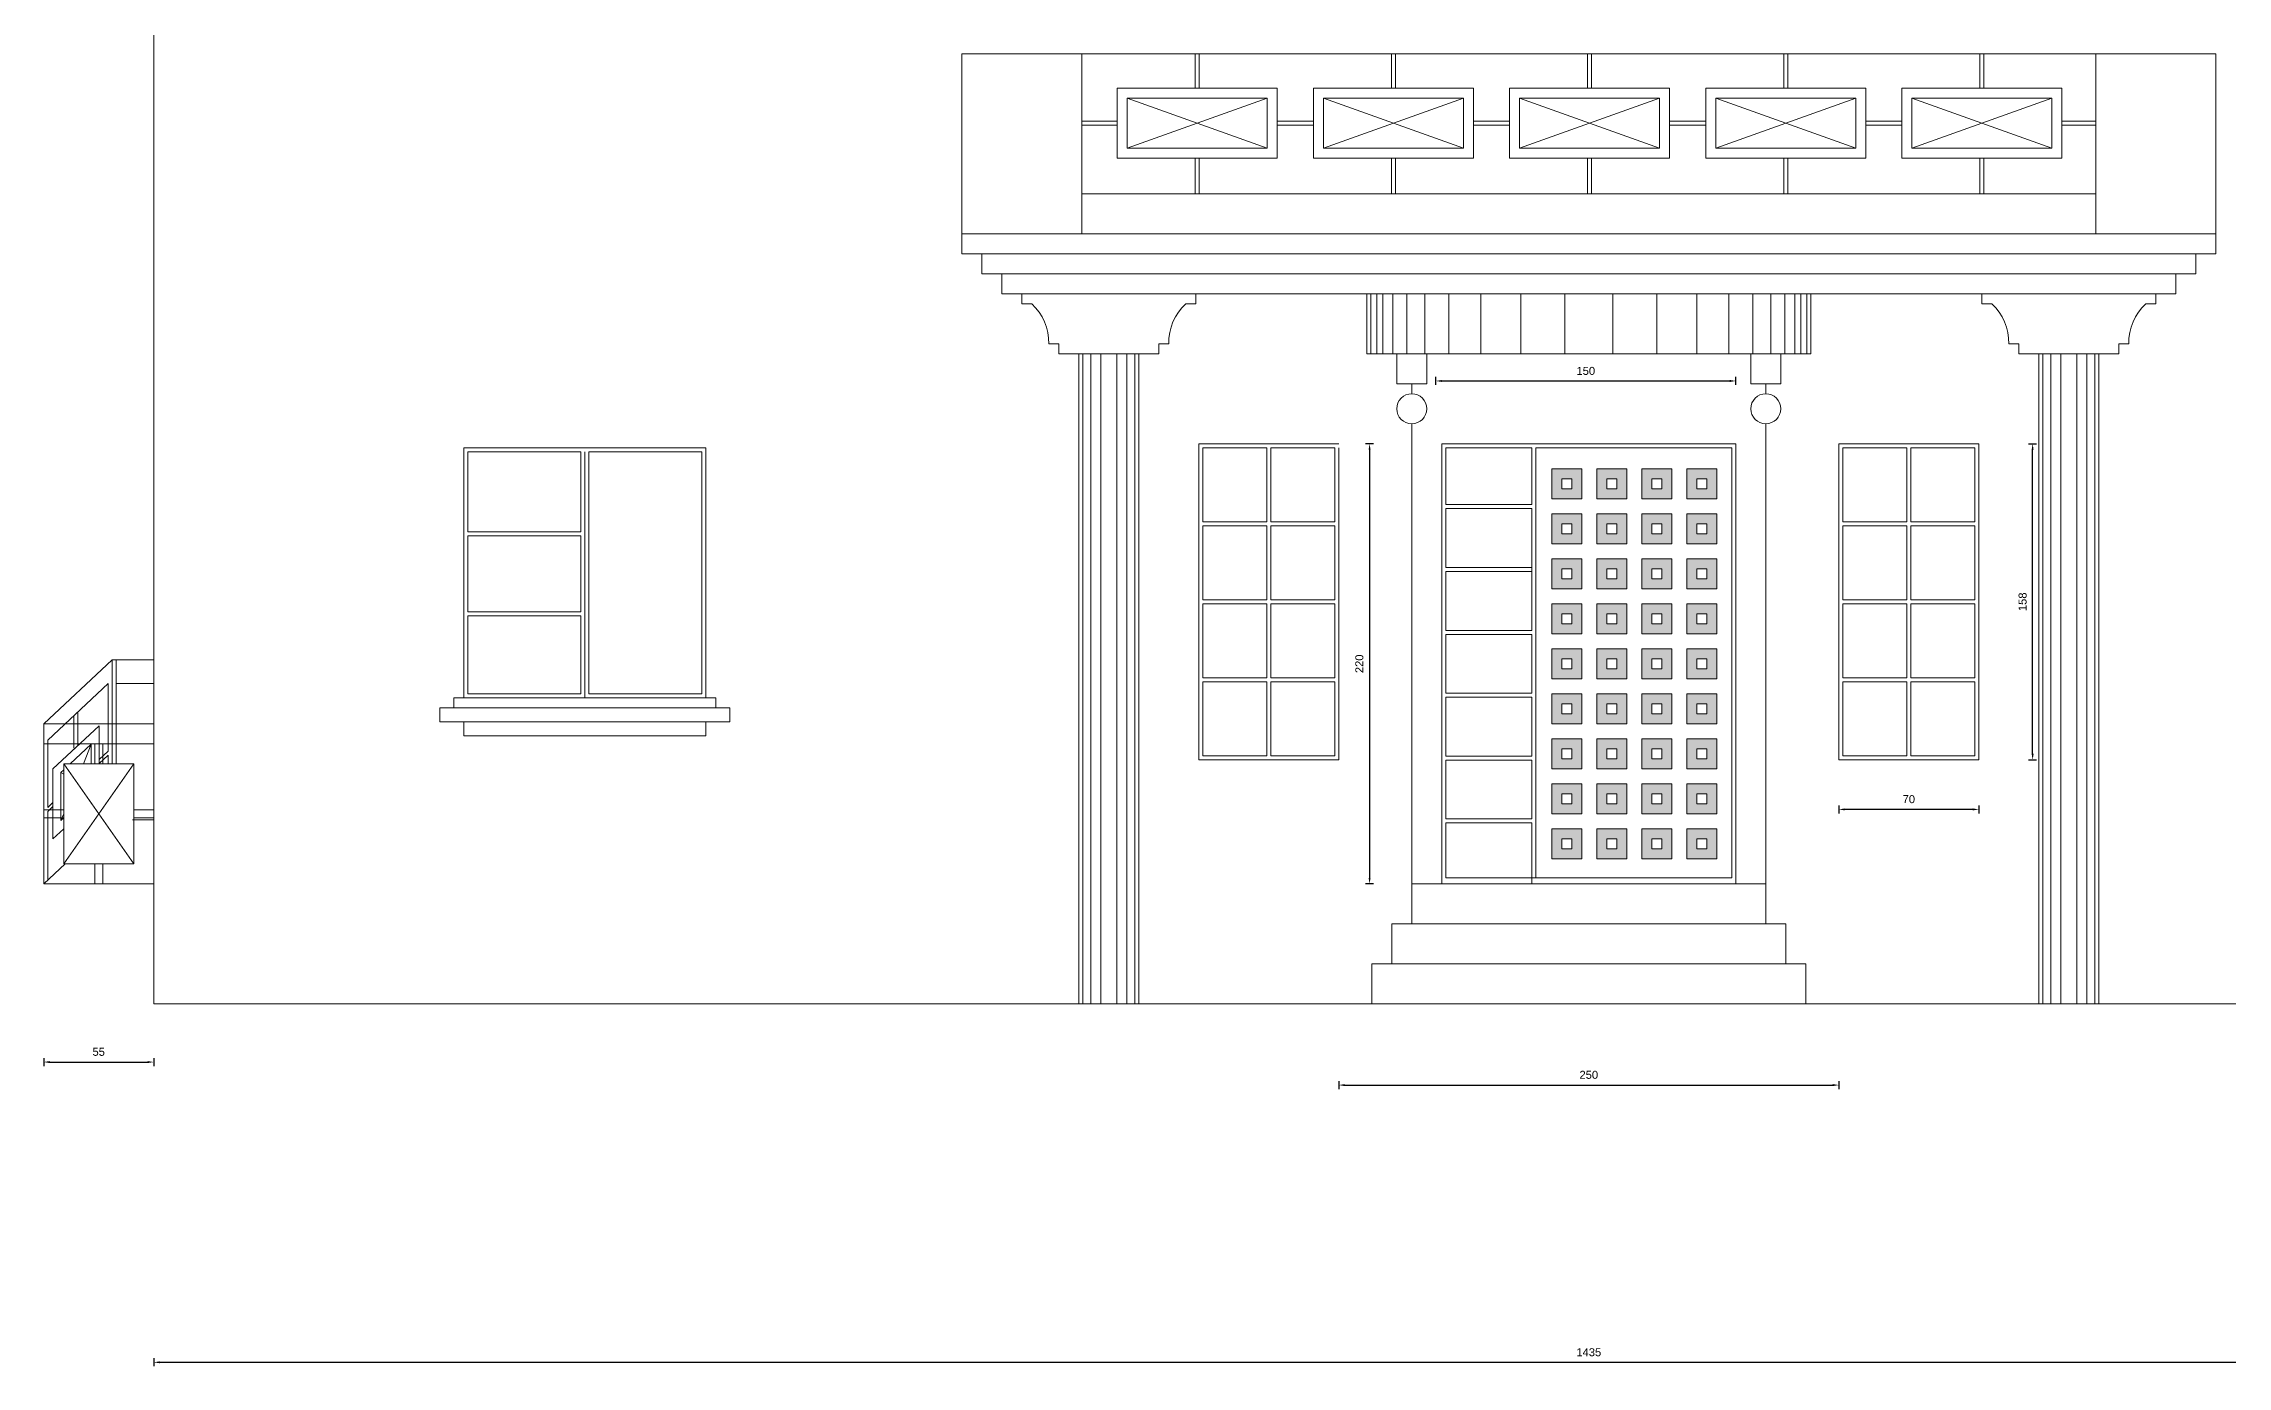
# Model space of a CAD drawing. Header units: millimetres. Extents: x 2100 to 32787, y 24082 to 35493.
# Drawn here: x 8966 to 10058, y 24370 to 25031 of the extents above; entities that cross this region are included whole.
import ezdxf

# ---------------------------------------------------------------- set-up
doc = ezdxf.new("R2010")
doc.units = ezdxf.units.MM
doc.linetypes.add('HIDDEN2', pattern=[4.7625, 3.175, -1.5875])
doc.layers.get('Defpoints').update_dxf_attribs({"color": 231, "linetype": 'HIDDEN2'})
doc.layers.add('TARAMA', color=130, linetype='Continuous')
doc.layers.add('ÖLÇÜ', color=181, linetype='Continuous')
doc.styles.get("Standard").update_dxf_attribs({"font": 'arial.ttf'})
doc.dimstyles.new('ISO-25', dxfattribs={"dimtxt": 4, "dimasz": 3, "dimexe": 2, "dimexo": 0.625, "dimgap": 3, "dimtad": 1, "dimtxsty": 'Standard', "dimcen": 2.5, "dimadec": 0, "dimazin": 0, "dimtfac": 1, "dimtix": 1, "dimtmove": 0, "dimatfit": 0, "dimfxl": 2, "dimfxlon": 1, "dimarcsym": 0})

# ---------------------------------------------------------------- blocks, each defined once
blk = doc.blocks.new('*D2634')
at = {"layer": 'Defpoints', "color": 0, "lineweight": 70, "ltscale": 0.25, "transparency": 16777216}
for p in [(9812, 24862.5), (9662, 24831.1), (9812, 24831.1)]:
    blk.add_point(p, dxfattribs=at)
at = {"layer": 'ÖLÇÜ', "color": 0, "lineweight": -2, "ltscale": 0.25, "transparency": 16777216}
for p, q in [((9662, 24860.5), (9662, 24864.5)), ((9665, 24862.5), (9809, 24862.5)), ((9812, 24860.5), (9812, 24864.5))]:
    blk.add_line(p, q, dxfattribs=at)
at = {"layer": 'ÖLÇÜ', "color": 0, "lineweight": 70, "ltscale": 0.25, "transparency": 16777216}
for points in [[(9665, 24863), (9665, 24862), (9662, 24862.5)], [(9809, 24863), (9809, 24862), (9812, 24862.5)]]:
    blk.add_solid(points, dxfattribs=at)
at = {"layer": 'ÖLÇÜ', "color": 0, "lineweight": 5, "ltscale": 0.25, "transparency": 16777216, "insert": (9737, 24867.5), "char_height": 4, "attachment_point": 5}
blk.add_mtext('150', dxfattribs=at)
blk = doc.blocks.new('*D2635')
at = {"layer": 'Defpoints', "color": 0, "lineweight": 70, "ltscale": 0.25, "transparency": 16777216}
for p in [(9662, 24831.1), (9628.9, 24611.1), (9665, 24611.1)]:
    blk.add_point(p, dxfattribs=at)
at = {"layer": 'ÖLÇÜ', "color": 0, "lineweight": -2, "ltscale": 0.25, "transparency": 16777216}
for p, q in [((9630.9, 24831.1), (9626.9, 24831.1)), ((9628.9, 24828.1), (9628.9, 24614.1)), ((9630.9, 24611.1), (9626.9, 24611.1))]:
    blk.add_line(p, q, dxfattribs=at)
at = {"layer": 'ÖLÇÜ', "color": 0, "lineweight": 70, "ltscale": 0.25, "transparency": 16777216}
for points in [[(9628.4, 24828.1), (9629.4, 24828.1), (9628.9, 24831.1)], [(9628.4, 24614.1), (9629.4, 24614.1), (9628.9, 24611.1)]]:
    blk.add_solid(points, dxfattribs=at)
at = {"layer": 'ÖLÇÜ', "color": 0, "lineweight": 5, "ltscale": 0.25, "transparency": 16777216, "insert": (9623.8, 24721.1), "char_height": 4, "attachment_point": 5, "rotation": 90}
blk.add_mtext('220', dxfattribs=at)
blk = doc.blocks.new('*U2608')
at = {"lineweight": 5, "ltscale": 0.25}
for points in [[(-7.5, -7.5), (7.5, -7.5), (7.5, 7.5), (-7.5, 7.5)], [(-2.5, -2.5), (2.5, -2.5), (2.5, 2.5), (-2.5, 2.5)]]:
    blk.add_lwpolyline(points, close=True, dxfattribs=at)
blk = doc.blocks.new('*U2610')
at = {"color": 0, "linetype": 'ByBlock', "lineweight": -2, "transparency": 16777216}
for p in [(0, 180), (22.5, 180), (45, 180), (67.5, 180), (0, 157.5), (22.5, 157.5), (45, 157.5), (67.5, 157.5), (0, 135), (22.5, 135), (45, 135), (67.5, 135), (0, 112.5), (22.5, 112.5), (45, 112.5), (67.5, 112.5), (0, 90), (22.5, 90), (45, 90), (67.5, 90), (0, 67.5), (22.5, 67.5), (45, 67.5), (67.5, 67.5), (0, 45), (22.5, 45), (45, 45), (67.5, 45), (0, 22.5), (22.5, 22.5), (45, 22.5), (67.5, 22.5), (0, 0), (22.5, 0), (45, 0), (67.5, 0)]:
    blk.add_blockref('*U2608', p, dxfattribs=at)
blk = doc.blocks.new('*U2611')
at = {"lineweight": 5, "ltscale": 0.25}
blk.add_lwpolyline([(-16, -18.5), (16, -18.5), (16, 18.5), (-16, 18.5)], close=True, dxfattribs=at)
blk = doc.blocks.new('*U2612')
at = {"color": 0, "linetype": 'ByBlock', "lineweight": -2, "transparency": 16777216}
for p in [(0, 117), (34, 117), (0, 78), (34, 78), (0, 39), (34, 39), (0, 0), (34, 0)]:
    blk.add_blockref('*U2611', p, dxfattribs=at)
blk = doc.blocks.new('*D2639')
at = {"layer": 'Defpoints', "color": 0, "lineweight": 70, "ltscale": 0.25, "transparency": 16777216}
for p in [(9933.5, 24831.1), (9960.4, 24831.1), (9933.5, 24673.1)]:
    blk.add_point(p, dxfattribs=at)
at = {"layer": 'ÖLÇÜ', "color": 0, "lineweight": -2, "ltscale": 0.25, "transparency": 16777216}
for p, q in [((9958.4, 24831.1), (9962.4, 24831.1)), ((9960.4, 24676.1), (9960.4, 24828.1)), ((9958.4, 24673.1), (9962.4, 24673.1))]:
    blk.add_line(p, q, dxfattribs=at)
at = {"layer": 'ÖLÇÜ', "color": 0, "lineweight": 70, "ltscale": 0.25, "transparency": 16777216}
for points in [[(9959.9, 24828.1), (9960.9, 24828.1), (9960.4, 24831.1)], [(9959.9, 24676.1), (9960.9, 24676.1), (9960.4, 24673.1)]]:
    blk.add_solid(points, dxfattribs=at)
at = {"layer": 'ÖLÇÜ', "color": 0, "lineweight": 5, "ltscale": 0.25, "transparency": 16777216, "insert": (9955.4, 24752.1), "char_height": 4, "attachment_point": 5, "rotation": 90}
blk.add_mtext('158', dxfattribs=at)
blk = doc.blocks.new('*D2640')
at = {"layer": 'Defpoints', "color": 0, "lineweight": 70, "ltscale": 0.25, "transparency": 16777216}
for p in [(9863.5, 24673.1), (9933.5, 24673.1), (9863.5, 24648.3)]:
    blk.add_point(p, dxfattribs=at)
at = {"layer": 'ÖLÇÜ', "color": 0, "lineweight": -2, "ltscale": 0.25, "transparency": 16777216}
for p, q in [((9863.5, 24650.3), (9863.5, 24646.3)), ((9930.5, 24648.3), (9866.5, 24648.3)), ((9933.5, 24650.3), (9933.5, 24646.3))]:
    blk.add_line(p, q, dxfattribs=at)
at = {"layer": 'ÖLÇÜ', "color": 0, "lineweight": 70, "ltscale": 0.25, "transparency": 16777216}
for points in [[(9866.5, 24648.8), (9866.5, 24647.8), (9863.5, 24648.3)], [(9930.5, 24648.8), (9930.5, 24647.8), (9933.5, 24648.3)]]:
    blk.add_solid(points, dxfattribs=at)
at = {"layer": 'ÖLÇÜ', "color": 0, "lineweight": 5, "ltscale": 0.25, "transparency": 16777216, "insert": (9898.5, 24653.4), "char_height": 4, "attachment_point": 5}
blk.add_mtext('70', dxfattribs=at)
blk = doc.blocks.new('*U2613')
at = {"lineweight": 5, "ltscale": 0.25}
blk.add_lwpolyline([(-16, -18.5), (16, -18.5), (16, 18.5), (-16, 18.5)], close=True, dxfattribs=at)
blk = doc.blocks.new('*U2614')
at = {"color": 0, "linetype": 'ByBlock', "lineweight": -2, "transparency": 16777216}
for p in [(0, 117), (34, 117), (0, 78), (34, 78), (0, 39), (34, 39), (0, 0), (34, 0)]:
    blk.add_blockref('*U2613', p, dxfattribs=at)
blk = doc.blocks.new('*D2641')
at = {"layer": 'Defpoints', "color": 0, "lineweight": 70, "ltscale": 0.25, "transparency": 16777216}
for p in [(9613.5, 24673.1), (9863.5, 24673.1), (9863.5, 24510.5)]:
    blk.add_point(p, dxfattribs=at)
at = {"layer": 'ÖLÇÜ', "color": 0, "lineweight": -2, "ltscale": 0.25, "transparency": 16777216}
for p, q in [((9613.5, 24512.5), (9613.5, 24508.5)), ((9616.5, 24510.5), (9860.5, 24510.5)), ((9863.5, 24512.5), (9863.5, 24508.5))]:
    blk.add_line(p, q, dxfattribs=at)
at = {"layer": 'ÖLÇÜ', "color": 0, "lineweight": 70, "ltscale": 0.25, "transparency": 16777216}
for points in [[(9616.5, 24511), (9616.5, 24510), (9613.5, 24510.5)], [(9860.5, 24511), (9860.5, 24510), (9863.5, 24510.5)]]:
    blk.add_solid(points, dxfattribs=at)
at = {"layer": 'ÖLÇÜ', "color": 0, "lineweight": 5, "ltscale": 0.25, "transparency": 16777216, "insert": (9738.5, 24515.6), "char_height": 4, "attachment_point": 5}
blk.add_mtext('250', dxfattribs=at)
blk = doc.blocks.new('*U2615')
at = {"lineweight": 5, "ltscale": 0.25}
for p, q in [((7.9, 17.8), (7.9, 35)), ((9.9, 17.8), (9.9, 35)), ((-26.1, 12.8), (43.9, -12.2)), ((43.9, 12.8), (-26.1, -12.2)), ((-31.1, 1.3), (-48.9, 1.3)), ((-31.1, -0.7), (-48.9, -0.7)), ((7.9, -17.2), (7.9, -35)), ((9.9, -17.2), (9.9, -35))]:
    blk.add_line(p, q, dxfattribs=at)
for points in [[(-31.1, -17.2), (48.9, -17.2), (48.9, 17.8), (-31.1, 17.8)], [(-26.1, -12.2), (43.9, -12.2), (43.9, 12.8), (-26.1, 12.8)]]:
    blk.add_lwpolyline(points, close=True, dxfattribs=at)
blk = doc.blocks.new('*U2616')
at = {"color": 0, "linetype": 'ByBlock', "lineweight": -2, "transparency": 16777216}
for p in [(0, 0), (98.1, 0), (196.1, 0), (294.2, 0), (392.2, 0)]:
    blk.add_blockref('*U2615', p, dxfattribs=at)
blk = doc.blocks.new('*D2621')
at = {"layer": 'Defpoints', "color": 0, "lineweight": 70, "ltscale": 0.25, "transparency": 16777216}
for p in [(8966, 24611.1), (9021, 24611.1), (9021, 24522)]:
    blk.add_point(p, dxfattribs=at)
at = {"layer": 'ÖLÇÜ', "color": 0, "lineweight": -2, "ltscale": 0.25, "transparency": 16777216}
for p, q in [((8966, 24524), (8966, 24520)), ((8969, 24522), (9018, 24522)), ((9021, 24524), (9021, 24520))]:
    blk.add_line(p, q, dxfattribs=at)
at = {"layer": 'ÖLÇÜ', "color": 0, "lineweight": 70, "ltscale": 0.25, "transparency": 16777216}
for points in [[(8969, 24522.5), (8969, 24521.5), (8966, 24522)], [(9018, 24522.5), (9018, 24521.5), (9021, 24522)]]:
    blk.add_solid(points, dxfattribs=at)
at = {"layer": 'ÖLÇÜ', "color": 0, "lineweight": 5, "ltscale": 0.25, "transparency": 16777216, "insert": (8993.5, 24527.1), "char_height": 4, "attachment_point": 5}
blk.add_mtext('55', dxfattribs=at)
blk = doc.blocks.new('*D2622')
at = {"layer": 'Defpoints', "color": 0, "lineweight": 70, "ltscale": 0.25, "transparency": 16777216}
for p in [(9021, 24551.1), (10456, 24551.1), (10456, 24371.9)]:
    blk.add_point(p, dxfattribs=at)
at = {"layer": 'ÖLÇÜ', "color": 0, "lineweight": -2, "ltscale": 0.25, "transparency": 16777216}
for p, q in [((9021, 24373.9), (9021, 24369.9)), ((9024, 24371.9), (10453, 24371.9)), ((10456, 24373.9), (10456, 24369.9))]:
    blk.add_line(p, q, dxfattribs=at)
at = {"layer": 'ÖLÇÜ', "color": 0, "lineweight": 70, "ltscale": 0.25, "transparency": 16777216}
for points in [[(9024, 24372.4), (9024, 24371.4), (9021, 24371.9)], [(10453, 24372.4), (10453, 24371.4), (10456, 24371.9)]]:
    blk.add_solid(points, dxfattribs=at)
at = {"layer": 'ÖLÇÜ', "color": 0, "lineweight": 5, "ltscale": 0.25, "transparency": 16777216, "insert": (9738.5, 24376.9), "char_height": 4, "attachment_point": 5}
blk.add_mtext('1435', dxfattribs=at)

msp = doc.modelspace()

# ---------------------------------------------------------------- hatches: boundary and pattern name
at = {"lineweight": 5, "ltscale": 0.25, "transparency": 33554687}
h = msp.add_hatch(color=0, dxfattribs=at)
h.dxf.hatch_style = 1
h.paths.add_polyline_path([(9779.986, 24818.618), (9764.986, 24818.618), (9764.986, 24803.618), (9779.986, 24803.618)])
h.paths.add_polyline_path([(9769.986, 24808.618), (9769.986, 24813.618), (9774.986, 24813.618), (9774.986, 24808.618)], flags=16)
h = msp.add_hatch(color=0, dxfattribs=at)
h.dxf.hatch_style = 1
h.paths.add_polyline_path([(9802.486, 24818.618), (9787.486, 24818.618), (9787.486, 24803.618), (9802.486, 24803.618)])
h.paths.add_polyline_path([(9792.486, 24808.618), (9792.486, 24813.618), (9797.486, 24813.618), (9797.486, 24808.618)], flags=16)
h = msp.add_hatch(color=0, dxfattribs=at)
h.dxf.hatch_style = 1
h.paths.add_polyline_path([(9734.986, 24796.118), (9719.986, 24796.118), (9719.986, 24781.118), (9734.986, 24781.118)])
h.paths.add_polyline_path([(9729.986, 24786.118), (9724.986, 24786.118), (9724.986, 24791.118), (9729.986, 24791.118)], flags=16)
h = msp.add_hatch(color=0, dxfattribs=at)
h.dxf.hatch_style = 1
h.paths.add_polyline_path([(9757.486, 24796.118), (9742.486, 24796.118), (9742.486, 24781.118), (9757.486, 24781.118)])
h.paths.add_polyline_path([(9747.486, 24786.118), (9747.486, 24791.118), (9752.486, 24791.118), (9752.486, 24786.118)], flags=16)
h = msp.add_hatch(color=0, dxfattribs=at)
h.dxf.hatch_style = 1
h.paths.add_polyline_path([(9779.986, 24796.118), (9764.986, 24796.118), (9764.986, 24781.118), (9779.986, 24781.118)])
h.paths.add_polyline_path([(9769.986, 24786.118), (9769.986, 24791.118), (9774.986, 24791.118), (9774.986, 24786.118)], flags=16)
h = msp.add_hatch(color=0, dxfattribs=at)
h.dxf.hatch_style = 1
h.paths.add_polyline_path([(9802.486, 24796.118), (9787.486, 24796.118), (9787.486, 24781.118), (9802.486, 24781.118)])
h.paths.add_polyline_path([(9792.486, 24786.118), (9792.486, 24791.118), (9797.486, 24791.118), (9797.486, 24786.118)], flags=16)
h = msp.add_hatch(color=0, dxfattribs=at)
h.dxf.hatch_style = 1
h.paths.add_polyline_path([(9734.986, 24773.618), (9719.986, 24773.618), (9719.986, 24758.618), (9734.986, 24758.618)])
h.paths.add_polyline_path([(9729.986, 24763.618), (9724.986, 24763.618), (9724.986, 24768.618), (9729.986, 24768.618)], flags=16)
h = msp.add_hatch(color=0, dxfattribs=at)
h.dxf.hatch_style = 1
h.paths.add_polyline_path([(9757.486, 24773.618), (9742.486, 24773.618), (9742.486, 24758.618), (9757.486, 24758.618)])
h.paths.add_polyline_path([(9747.486, 24763.618), (9747.486, 24768.618), (9752.486, 24768.618), (9752.486, 24763.618)], flags=16)
h = msp.add_hatch(color=0, dxfattribs=at)
h.dxf.hatch_style = 1
h.paths.add_polyline_path([(9779.986, 24773.618), (9764.986, 24773.618), (9764.986, 24758.618), (9779.986, 24758.618)])
h.paths.add_polyline_path([(9774.986, 24763.618), (9769.986, 24763.618), (9769.986, 24768.618), (9774.986, 24768.618)], flags=16)
h = msp.add_hatch(color=0, dxfattribs=at)
h.dxf.hatch_style = 1
h.paths.add_polyline_path([(9802.486, 24773.618), (9787.486, 24773.618), (9787.486, 24758.618), (9802.486, 24758.618)])
h.paths.add_polyline_path([(9792.486, 24763.618), (9792.486, 24768.618), (9797.486, 24768.618), (9797.486, 24763.618)], flags=16)
h = msp.add_hatch(color=0, dxfattribs=at)
h.dxf.hatch_style = 1
h.paths.add_polyline_path([(9734.986, 24751.118), (9719.986, 24751.118), (9719.986, 24736.118), (9734.986, 24736.118)])
h.paths.add_polyline_path([(9729.986, 24741.118), (9724.986, 24741.118), (9724.986, 24746.118), (9729.986, 24746.118)], flags=16)
h = msp.add_hatch(color=0, dxfattribs=at)
h.dxf.hatch_style = 1
h.paths.add_polyline_path([(9757.486, 24751.118), (9742.486, 24751.118), (9742.486, 24736.118), (9757.486, 24736.118)])
h.paths.add_polyline_path([(9747.486, 24741.118), (9747.486, 24746.118), (9752.486, 24746.118), (9752.486, 24741.118)], flags=16)
h = msp.add_hatch(color=0, dxfattribs=at)
h.dxf.hatch_style = 1
h.paths.add_polyline_path([(9779.986, 24751.118), (9764.986, 24751.118), (9764.986, 24736.118), (9779.986, 24736.118)])
h.paths.add_polyline_path([(9769.986, 24741.118), (9769.986, 24746.118), (9774.986, 24746.118), (9774.986, 24741.118)], flags=16)
h = msp.add_hatch(color=0, dxfattribs=at)
h.dxf.hatch_style = 1
h.paths.add_polyline_path([(9802.486, 24751.118), (9787.486, 24751.118), (9787.486, 24736.118), (9802.486, 24736.118)])
h.paths.add_polyline_path([(9792.486, 24741.118), (9792.486, 24746.118), (9797.486, 24746.118), (9797.486, 24741.118)], flags=16)
h = msp.add_hatch(color=0, dxfattribs=at)
h.dxf.hatch_style = 1
h.paths.add_polyline_path([(9734.986, 24728.618), (9719.986, 24728.618), (9719.986, 24713.618), (9734.986, 24713.618)])
h.paths.add_polyline_path([(9729.986, 24718.618), (9724.986, 24718.618), (9724.986, 24723.618), (9729.986, 24723.618)], flags=16)
h = msp.add_hatch(color=0, dxfattribs=at)
h.dxf.hatch_style = 1
h.paths.add_polyline_path([(9757.486, 24728.618), (9742.486, 24728.618), (9742.486, 24713.618), (9757.486, 24713.618)])
h.paths.add_polyline_path([(9747.486, 24718.618), (9747.486, 24723.618), (9752.486, 24723.618), (9752.486, 24718.618)], flags=16)
h = msp.add_hatch(color=0, dxfattribs=at)
h.dxf.hatch_style = 1
h.paths.add_polyline_path([(9779.986, 24728.618), (9764.986, 24728.618), (9764.986, 24713.618), (9779.986, 24713.618)])
h.paths.add_polyline_path([(9769.986, 24718.618), (9769.986, 24723.618), (9774.986, 24723.618), (9774.986, 24718.618)], flags=16)
h = msp.add_hatch(color=0, dxfattribs=at)
h.dxf.hatch_style = 1
h.paths.add_polyline_path([(9802.486, 24728.618), (9787.486, 24728.618), (9787.486, 24713.618), (9802.486, 24713.618)])
h.paths.add_polyline_path([(9792.486, 24718.618), (9792.486, 24723.618), (9797.486, 24723.618), (9797.486, 24718.618)], flags=16)
h = msp.add_hatch(color=0, dxfattribs=at)
h.dxf.hatch_style = 1
h.paths.add_polyline_path([(9734.986, 24706.118), (9719.986, 24706.118), (9719.986, 24691.118), (9734.986, 24691.118)])
h.paths.add_polyline_path([(9729.986, 24696.118), (9724.986, 24696.118), (9724.986, 24701.118), (9729.986, 24701.118)], flags=16)
h = msp.add_hatch(color=0, dxfattribs=at)
h.dxf.hatch_style = 1
h.paths.add_polyline_path([(9757.486, 24706.118), (9742.486, 24706.118), (9742.486, 24691.118), (9757.486, 24691.118)])
h.paths.add_polyline_path([(9747.486, 24696.118), (9747.486, 24701.118), (9752.486, 24701.118), (9752.486, 24696.118)], flags=16)
h = msp.add_hatch(color=0, dxfattribs=at)
h.dxf.hatch_style = 1
h.paths.add_polyline_path([(9779.986, 24706.118), (9764.986, 24706.118), (9764.986, 24691.118), (9779.986, 24691.118)])
h.paths.add_polyline_path([(9774.986, 24696.118), (9769.986, 24696.118), (9769.986, 24701.118), (9774.986, 24701.118)], flags=16)
h = msp.add_hatch(color=0, dxfattribs=at)
h.dxf.hatch_style = 1
h.paths.add_polyline_path([(9802.486, 24706.118), (9787.486, 24706.118), (9787.486, 24691.118), (9802.486, 24691.118)])
h.paths.add_polyline_path([(9792.486, 24696.118), (9792.486, 24701.118), (9797.486, 24701.118), (9797.486, 24696.118)], flags=16)
h = msp.add_hatch(color=0, dxfattribs=at)
h.dxf.hatch_style = 1
h.paths.add_polyline_path([(9734.986, 24683.618), (9719.986, 24683.618), (9719.986, 24668.618), (9734.986, 24668.618)])
h.paths.add_polyline_path([(9724.986, 24673.618), (9724.986, 24678.618), (9729.986, 24678.618), (9729.986, 24673.618)], flags=16)
h = msp.add_hatch(color=0, dxfattribs=at)
h.dxf.hatch_style = 1
h.paths.add_polyline_path([(9757.486, 24683.618), (9742.486, 24683.618), (9742.486, 24668.618), (9757.486, 24668.618)])
h.paths.add_polyline_path([(9747.486, 24673.618), (9747.486, 24678.618), (9752.486, 24678.618), (9752.486, 24673.618)], flags=16)
h = msp.add_hatch(color=0, dxfattribs=at)
h.dxf.hatch_style = 1
h.paths.add_polyline_path([(9779.986, 24683.618), (9764.986, 24683.618), (9764.986, 24668.618), (9779.986, 24668.618)])
h.paths.add_polyline_path([(9769.986, 24673.618), (9769.986, 24678.618), (9774.986, 24678.618), (9774.986, 24673.618)], flags=16)
h = msp.add_hatch(color=0, dxfattribs=at)
h.dxf.hatch_style = 1
h.paths.add_polyline_path([(9802.486, 24683.618), (9787.486, 24683.618), (9787.486, 24668.618), (9802.486, 24668.618)])
h.paths.add_polyline_path([(9792.486, 24673.618), (9792.486, 24678.618), (9797.486, 24678.618), (9797.486, 24673.618)], flags=16)
h = msp.add_hatch(color=0, dxfattribs=at)
h.dxf.hatch_style = 1
h.paths.add_polyline_path([(9734.986, 24661.118), (9719.986, 24661.118), (9719.986, 24646.118), (9734.986, 24646.118)])
h.paths.add_polyline_path([(9729.986, 24651.118), (9724.986, 24651.118), (9724.986, 24656.118), (9729.986, 24656.118)], flags=16)
h = msp.add_hatch(color=0, dxfattribs=at)
h.dxf.hatch_style = 1
h.paths.add_polyline_path([(9757.486, 24661.118), (9742.486, 24661.118), (9742.486, 24646.118), (9757.486, 24646.118)])
h.paths.add_polyline_path([(9747.486, 24651.118), (9747.486, 24656.118), (9752.486, 24656.118), (9752.486, 24651.118)], flags=16)
h = msp.add_hatch(color=0, dxfattribs=at)
h.dxf.hatch_style = 1
h.paths.add_polyline_path([(9779.986, 24661.118), (9764.986, 24661.118), (9764.986, 24646.118), (9779.986, 24646.118)])
h.paths.add_polyline_path([(9774.986, 24651.118), (9769.986, 24651.118), (9769.986, 24656.118), (9774.986, 24656.118)], flags=16)
h = msp.add_hatch(color=0, dxfattribs=at)
h.dxf.hatch_style = 1
h.paths.add_polyline_path([(9802.486, 24661.118), (9787.486, 24661.118), (9787.486, 24646.118), (9802.486, 24646.118)])
h.paths.add_polyline_path([(9792.486, 24651.118), (9792.486, 24656.118), (9797.486, 24656.118), (9797.486, 24651.118)], flags=16)
h = msp.add_hatch(color=0, dxfattribs=at)
h.dxf.hatch_style = 1
h.paths.add_polyline_path([(9734.986, 24638.618), (9719.986, 24638.618), (9719.986, 24623.618), (9734.986, 24623.618)])
h.paths.add_polyline_path([(9724.986, 24628.618), (9724.986, 24633.618), (9729.986, 24633.618), (9729.986, 24628.618)], flags=16)
h = msp.add_hatch(color=0, dxfattribs=at)
h.dxf.hatch_style = 1
h.paths.add_polyline_path([(9757.486, 24638.618), (9742.486, 24638.618), (9742.486, 24623.618), (9757.486, 24623.618)])
h.paths.add_polyline_path([(9747.486, 24628.618), (9747.486, 24633.618), (9752.486, 24633.618), (9752.486, 24628.618)], flags=16)
h = msp.add_hatch(color=0, dxfattribs=at)
h.dxf.hatch_style = 1
h.paths.add_polyline_path([(9779.986, 24638.618), (9764.986, 24638.618), (9764.986, 24623.618), (9779.986, 24623.618)])
h.paths.add_polyline_path([(9769.986, 24628.618), (9769.986, 24633.618), (9774.986, 24633.618), (9774.986, 24628.618)], flags=16)
h = msp.add_hatch(color=0, dxfattribs=at)
h.dxf.hatch_style = 1
h.paths.add_polyline_path([(9802.486, 24638.618), (9787.486, 24638.618), (9787.486, 24623.618), (9802.486, 24623.618)])
h.paths.add_polyline_path([(9792.486, 24628.618), (9792.486, 24633.618), (9797.486, 24633.618), (9797.486, 24628.618)], flags=16)
at = {"layer": 'TARAMA', "lineweight": 5, "ltscale": 0.25, "transparency": 33554687}
h = msp.add_hatch(color=0, dxfattribs=at)
h.dxf.hatch_style = 1
h.paths.add_polyline_path([(9734.986, 24818.618), (9719.986, 24818.618), (9719.986, 24803.618), (9734.986, 24803.618)])
h.paths.add_polyline_path([(9724.986, 24808.618), (9724.986, 24813.618), (9729.986, 24813.618), (9729.986, 24808.618)], flags=16)
h = msp.add_hatch(color=0, dxfattribs=at)
h.dxf.hatch_style = 1
h.paths.add_polyline_path([(9757.486, 24818.618), (9742.486, 24818.618), (9742.486, 24803.618), (9757.486, 24803.618)])
h.paths.add_polyline_path([(9747.486, 24808.618), (9747.486, 24813.618), (9752.486, 24813.618), (9752.486, 24808.618)], flags=16)

# ---------------------------------------------------------------- linework, layer by layer
at = {"lineweight": 5, "ltscale": 0.25}
for p, q in [((9020.986, 24551.118), (9020.986, 25148.866)), ((9424.956, 24936.118), (9424.956, 25026.118)), ((9424.956, 25026.118), (10052.017, 25026.118)), ((9484.956, 25026.118), (9484.956, 24936.118)), ((9992.017, 25026.118), (9992.017, 24936.118)), ((10052.017, 25026.118), (10052.017, 24936.118)), ((9974.991, 24992.418), (9992.017, 24992.418)), ((9974.991, 24990.418), (9992.017, 24990.418)), ((9484.956, 24956.118), (9992.017, 24956.118)), ((9424.956, 24926.118), (9424.956, 24936.118)), ((9424.956, 24936.118), (10042.017, 24936.118)), ((10042.017, 24936.118), (10052.017, 24936.118)), ((10052.017, 24936.118), (10052.017, 24926.118)), ((9434.956, 24926.118), (9424.956, 24926.118)), ((9434.956, 24916.118), (9434.956, 24926.118)), ((9434.956, 24926.118), (10032.017, 24926.118)), ((10032.017, 24926.118), (10042.017, 24926.118)), ((10042.017, 24926.118), (10042.017, 24916.118)), ((10052.017, 24926.118), (10042.017, 24926.118)), ((9444.956, 24916.118), (9434.956, 24916.118)), ((9444.956, 24906.118), (9444.956, 24916.118)), ((9444.956, 24916.118), (10022.017, 24916.118)), ((10022.017, 24916.118), (10032.017, 24916.118)), ((10032.017, 24916.118), (10032.017, 24906.118)), ((10042.017, 24916.118), (10032.017, 24916.118)), ((9449.956, 24906.118), (9444.956, 24906.118)), ((9454.956, 24906.118), (9449.956, 24906.118)), ((9627.486, 24906.118), (9454.956, 24906.118)), ((9454.956, 24906.118), (9454.956, 24901.118)), ((9542.017, 24906.118), (9542.017, 24901.118)), ((9627.486, 24876.118), (9627.486, 24906.118)), ((9627.486, 24906.118), (9834.486, 24906.118)), ((9629.486, 24876.118), (9629.486, 24906.118)), ((9632.486, 24876.118), (9632.486, 24906.118)), ((9635.486, 24876.118), (9635.486, 24906.118)), ((9640.486, 24876.118), (9640.486, 24906.118)), ((9647.486, 24876.118), (9647.486, 24906.118)), ((9656.486, 24876.118), (9656.486, 24906.118)), ((9668.486, 24876.118), (9668.486, 24906.118)), ((9684.486, 24876.118), (9684.486, 24906.118)), ((9704.486, 24876.118), (9704.486, 24906.118)), ((9726.486, 24876.118), (9726.486, 24906.118)), ((9750.486, 24906.118), (9750.486, 24876.118)), ((9772.486, 24906.118), (9772.486, 24876.118)), ((9792.486, 24906.118), (9792.486, 24876.118)), ((9808.486, 24906.118), (9808.486, 24876.118)), ((9820.486, 24906.118), (9820.486, 24876.118)), ((9829.486, 24906.118), (9829.486, 24876.118)), ((9834.486, 24906.118), (9849.486, 24906.118)), ((9836.486, 24906.118), (9836.486, 24876.118)), ((9841.486, 24906.118), (9841.486, 24876.118)), ((9844.486, 24906.118), (9844.486, 24876.118)), ((9847.486, 24906.118), (9847.486, 24876.118)), ((9849.486, 24906.118), (9849.486, 24876.118)), ((9849.486, 24906.118), (10022.017, 24906.118)), ((9934.956, 24906.118), (9934.956, 24901.118)), ((10022.017, 24906.118), (10022.017, 24901.118)), ((10032.017, 24906.118), (10022.017, 24906.118)), ((9459.956, 24901.118), (9454.956, 24901.118)), ((9537.017, 24901.118), (9542.017, 24901.118)), ((9939.956, 24901.118), (9934.956, 24901.118)), ((10017.017, 24901.118), (10022.017, 24901.118)), ((9473.486, 24881.118), (9468.486, 24881.118)), ((9473.486, 24876.118), (9473.486, 24881.118)), ((9483.486, 24876.118), (9473.486, 24876.118)), ((9513.486, 24876.118), (9483.486, 24876.118)), ((9483.486, 24876.118), (9483.486, 24551.118)), ((9485.486, 24876.118), (9485.486, 24551.118)), ((9489.486, 24876.118), (9489.486, 24551.118)), ((9494.486, 24876.118), (9494.486, 24551.118)), ((9502.486, 24551.118), (9502.486, 24876.118)), ((9507.486, 24551.118), (9507.486, 24876.118)), ((9511.486, 24551.118), (9511.486, 24876.118)), ((9513.486, 24551.118), (9513.486, 24876.118)), ((9513.486, 24876.118), (9523.486, 24876.118)), ((9523.486, 24876.118), (9523.486, 24881.118)), ((9523.486, 24881.118), (9528.486, 24881.118)), ((9642.486, 24876.118), (9627.486, 24876.118)), ((9642.486, 24861.118), (9642.486, 24876.118)), ((9642.486, 24876.118), (9657.486, 24876.118)), ((9657.486, 24876.118), (9657.486, 24861.118)), ((9657.486, 24876.118), (9819.486, 24876.118)), ((9819.486, 24861.118), (9819.486, 24876.118)), ((9819.486, 24876.118), (9834.486, 24876.118)), ((9834.486, 24876.118), (9834.486, 24861.118)), ((9849.486, 24876.118), (9834.486, 24876.118)), ((9953.486, 24881.118), (9948.486, 24881.118)), ((9953.486, 24876.118), (9953.486, 24881.118)), ((9963.486, 24876.118), (9953.486, 24876.118)), ((9963.486, 24551.118), (9963.486, 24876.118)), ((9963.486, 24876.118), (9993.486, 24876.118)), ((9965.486, 24551.118), (9965.486, 24876.118)), ((9969.486, 24551.118), (9969.486, 24876.118)), ((9974.486, 24551.118), (9974.486, 24876.118)), ((9982.486, 24876.118), (9982.486, 24551.118)), ((9987.486, 24876.118), (9987.486, 24551.118)), ((9991.486, 24876.118), (9991.486, 24551.118)), ((9993.486, 24876.118), (9993.486, 24551.118)), ((9993.486, 24876.118), (10003.486, 24876.118)), ((10003.486, 24876.118), (10003.486, 24881.118)), ((10003.486, 24881.118), (10008.486, 24881.118)), ((9649.986, 24861.118), (9642.486, 24861.118)), ((9649.986, 24856.118), (9649.986, 24861.118)), ((9657.486, 24861.118), (9649.986, 24861.118)), ((9826.986, 24861.118), (9819.486, 24861.118)), ((9826.986, 24856.118), (9826.986, 24861.118)), ((9834.486, 24861.118), (9826.986, 24861.118)), ((9649.986, 24831.118), (9649.986, 24841.118)), ((9826.986, 24831.118), (9826.986, 24841.118)), ((9296.991, 24829.118), (9175.991, 24829.118)), ((9175.991, 24829.118), (9175.991, 24704.118)), ((9234.491, 24827.118), (9177.991, 24827.118)), ((9177.991, 24827.118), (9177.991, 24787.118)), ((9234.491, 24827.118), (9234.491, 24787.118)), ((9236.491, 24827.118), (9236.491, 24704.118)), ((9294.991, 24827.118), (9238.491, 24827.118)), ((9238.491, 24827.118), (9238.491, 24787.118)), ((9294.991, 24787.118), (9294.991, 24827.118)), ((9296.991, 24704.118), (9296.991, 24829.118)), ((9543.486, 24829.118), (9543.486, 24831.118)), ((9543.486, 24831.118), (9613.486, 24831.118)), ((9543.486, 24829.118), (9543.486, 24673.118)), ((9613.486, 24673.118), (9613.486, 24829.118)), ((9649.986, 24611.118), (9649.986, 24831.118)), ((9811.986, 24831.118), (9664.986, 24831.118)), ((9664.986, 24831.118), (9664.986, 24611.118)), ((9709.986, 24829.118), (9666.986, 24829.118)), ((9666.986, 24829.118), (9666.986, 24800.689)), ((9709.986, 24829.118), (9709.986, 24800.689)), ((9809.986, 24829.118), (9711.986, 24829.118)), ((9711.986, 24829.118), (9711.986, 24614.118)), ((9809.986, 24614.118), (9809.986, 24829.118)), ((9811.986, 24611.118), (9811.986, 24831.118)), ((9826.986, 24611.118), (9826.986, 24831.118)), ((9933.486, 24831.118), (9863.486, 24831.118)), ((9863.486, 24831.118), (9863.486, 24829.118)), ((9863.486, 24673.118), (9863.486, 24829.118)), ((9933.486, 24829.118), (9933.486, 24831.118)), ((9933.486, 24829.118), (9933.486, 24673.118)), ((9666.986, 24798.689), (9666.986, 24769.26)), ((9709.986, 24798.689), (9709.986, 24737.832)), ((9234.491, 24787.118), (9177.991, 24787.118)), ((9234.491, 24785.118), (9177.991, 24785.118)), ((9177.991, 24785.118), (9177.991, 24747.118)), ((9234.491, 24785.118), (9234.491, 24747.118)), ((9238.491, 24787.118), (9238.491, 24785.118)), ((9238.491, 24785.118), (9238.491, 24747.118)), ((9294.991, 24785.118), (9294.991, 24787.118)), ((9294.991, 24747.118), (9294.991, 24785.118)), ((9666.986, 24767.26), (9666.986, 24737.832)), ((9234.491, 24747.118), (9177.991, 24747.118)), ((9234.491, 24745.118), (9177.991, 24745.118)), ((9177.991, 24745.118), (9177.991, 24706.118)), ((9234.491, 24745.118), (9234.491, 24706.118)), ((9238.491, 24747.118), (9238.491, 24745.118)), ((9238.491, 24745.118), (9238.491, 24706.118)), ((9294.991, 24745.118), (9294.991, 24747.118)), ((9294.991, 24706.118), (9294.991, 24745.118)), ((9666.986, 24735.832), (9666.986, 24706.403)), ((9709.986, 24735.832), (9709.986, 24706.403)), ((9000.259, 24723.048), (8965.986, 24691.118)), ((9000.259, 24723.048), (9000.259, 24713.048)), ((9000.259, 24723.048), (9020.986, 24723.048)), ((9002.259, 24723.048), (9002.259, 24713.048)), ((9666.986, 24722.118), (9666.986, 24720.118)), ((8998.259, 24711.185), (8967.986, 24682.981)), ((8998.259, 24677.424), (8998.259, 24711.185)), ((9000.259, 24671.118), (9000.259, 24713.048)), ((9002.259, 24671.118), (9002.259, 24713.048)), ((9002.259, 24711.185), (9020.986, 24711.185)), ((8983.057, 24696.151), (8983.057, 24697.021)), ((8983.057, 24680.141), (8983.057, 24696.151)), ((9170.991, 24699.118), (9163.991, 24699.118)), ((9163.991, 24699.118), (9163.991, 24692.118)), ((9173.991, 24704.118), (9170.991, 24704.118)), ((9170.991, 24704.118), (9170.991, 24699.118)), ((9170.991, 24699.118), (9296.991, 24699.118)), ((9175.991, 24704.118), (9173.991, 24704.118)), ((9175.991, 24704.118), (9296.991, 24704.118)), ((9177.991, 24706.118), (9234.491, 24706.118)), ((9238.491, 24706.118), (9294.991, 24706.118)), ((9301.991, 24704.118), (9296.991, 24704.118)), ((9296.991, 24699.118), (9301.991, 24699.118)), ((9301.991, 24699.118), (9301.991, 24704.118)), ((9308.991, 24699.118), (9301.991, 24699.118)), ((9308.991, 24692.118), (9308.991, 24699.118)), ((9666.986, 24704.403), (9666.986, 24674.975)), ((9709.986, 24704.403), (9709.986, 24674.975)), ((8965.986, 24681.118), (8965.986, 24691.118)), ((8965.986, 24691.118), (9020.986, 24691.118)), ((8965.986, 24691.118), (8965.986, 24611.118)), ((8981.057, 24678.951), (8981.057, 24695.158)), ((9163.991, 24692.118), (9301.991, 24692.118)), ((9175.991, 24692.118), (9175.991, 24685.118)), ((9175.991, 24685.118), (9296.991, 24685.118)), ((9296.991, 24685.118), (9296.991, 24692.118)), ((9301.991, 24692.118), (9308.991, 24692.118)), ((8965.986, 24611.118), (8965.986, 24681.118)), ((8965.986, 24681.118), (9020.986, 24681.118)), ((8967.986, 24682.981), (8967.986, 24649.22)), ((8989.745, 24680.905), (8985.872, 24671.118)), ((8989.745, 24671.118), (8989.745, 24680.905)), ((8991.486, 24681.118), (8991.486, 24671.118)), ((8998.259, 24677.424), (8993.745, 24673.219)), ((8998.259, 24675.485), (8993.745, 24671.279)), ((8995.486, 24681.118), (8995.486, 24671.118)), ((8998.259, 24671.118), (8998.259, 24675.485)), ((8974.637, 24666.83), (8975.986, 24665.935)), ((8975.986, 24648.118), (8975.986, 24671.118)), ((8975.986, 24671.118), (8991.486, 24671.118)), ((8975.986, 24671.118), (9010.986, 24621.118)), ((9010.986, 24671.118), (8975.986, 24621.118)), ((8991.486, 24671.118), (9010.986, 24671.118)), ((9010.986, 24671.118), (9010.986, 24621.118)), ((9543.486, 24673.118), (9598.106, 24673.118)), ((9613.486, 24673.118), (9598.106, 24673.118)), ((9666.986, 24672.975), (9666.986, 24643.546)), ((9709.986, 24672.975), (9709.986, 24643.546)), ((9863.486, 24673.118), (9878.867, 24673.118)), ((9933.486, 24673.118), (9878.867, 24673.118)), ((8982.764, 24661.436), (8983.007, 24661.274)), ((8965.986, 24648.118), (8970.986, 24648.118)), ((8965.986, 24644.118), (8970.986, 24644.118)), ((8970.637, 24651.69), (8967.986, 24649.22)), ((8970.637, 24649.751), (8967.986, 24647.281)), ((8967.986, 24647.281), (8967.986, 24612.981)), ((8970.986, 24648.118), (8975.986, 24648.118)), ((8970.986, 24644.118), (8975.986, 24644.118)), ((8975.986, 24646.135), (8974.637, 24642.726)), ((8975.986, 24621.118), (8975.986, 24648.118)), ((9010.464, 24643.048), (9020.986, 24643.048)), ((9020.986, 24648.118), (9010.986, 24648.118)), ((9020.986, 24644.118), (9010.986, 24644.118)), ((9666.986, 24641.546), (9666.986, 24614.118)), ((9709.986, 24641.546), (9709.986, 24611.118)), ((8976.72, 24621.118), (8965.986, 24611.118)), ((9010.986, 24621.118), (8975.986, 24621.118)), ((8991.486, 24611.118), (8991.486, 24621.118)), ((8995.486, 24611.118), (8995.486, 24621.118)), ((9020.986, 24611.118), (8965.986, 24611.118)), ((9654.986, 24611.118), (9649.986, 24611.118)), ((9649.986, 24611.118), (9649.986, 24601.118)), ((9664.986, 24611.118), (9654.986, 24611.118)), ((9664.986, 24611.118), (9811.986, 24611.118)), ((9666.986, 24614.118), (9809.986, 24614.118)), ((9811.986, 24611.118), (9826.986, 24611.118)), ((9826.986, 24591.118), (9826.986, 24611.118)), ((9649.986, 24601.118), (9649.986, 24591.118)), ((9649.986, 24591.118), (9639.986, 24591.118)), ((9639.986, 24591.118), (9639.986, 24571.118)), ((9649.986, 24591.118), (9826.986, 24591.118)), ((9836.986, 24591.118), (9826.986, 24591.118)), ((9836.986, 24571.118), (9836.986, 24591.118)), ((9639.986, 24571.118), (9629.986, 24571.118)), ((9629.986, 24571.118), (9629.986, 24551.118)), ((9639.986, 24571.118), (9826.986, 24571.118)), ((9826.986, 24571.118), (9836.986, 24571.118)), ((9836.986, 24571.118), (9846.986, 24571.118)), ((9846.986, 24571.118), (9846.986, 24551.118)), ((9483.486, 24551.118), (9020.986, 24551.118)), ((9483.486, 24551.118), (9513.486, 24551.118)), ((9513.486, 24551.118), (9993.486, 24551.118)), ((9629.986, 24551.118), (9836.986, 24551.118)), ((9836.986, 24551.118), (9846.986, 24551.118)), ((9993.486, 24551.118), (9963.486, 24551.118)), ((9993.486, 24551.118), (10455.986, 24551.118))]:
    msp.add_line(p, q, dxfattribs=at)
for points in [[(9666.986, 24800.689), (9709.986, 24800.689)], [(9709.986, 24798.689), (9666.986, 24798.689)], [(9666.986, 24769.26), (9709.986, 24769.26)], [(9709.986, 24767.26), (9666.986, 24767.26)], [(9666.986, 24737.832), (9709.986, 24737.832)], [(9709.986, 24735.832), (9666.986, 24735.832)], [(9666.986, 24706.403), (9709.986, 24706.403)], [(9709.986, 24704.403), (9666.986, 24704.403)], [(8970.637, 24668.57), (8993.745, 24690.099), (8993.745, 24671.118)], [(8979.239, 24671.118), (8989.745, 24680.905), (8989.745, 24671.118)], [(9666.986, 24674.975), (9709.986, 24674.975)], [(8975.986, 24638.516), (8970.637, 24633.532), (8970.637, 24668.814)], [(8976.131, 24644.118), (8974.637, 24642.726), (8974.637, 24666.83), (8975.986, 24668.087)], [(9709.986, 24672.975), (9666.986, 24672.975)], [(8989.799, 24651.385), (8989.745, 24651.334)], [(9666.986, 24643.546), (9709.986, 24643.546)], [(9709.986, 24641.546), (9666.986, 24641.546)]]:
    msp.add_lwpolyline(points, dxfattribs=at)
for centre in [(9649.986, 24848.618), (9826.986, 24848.618)]:
    msp.add_circle(centre, 7.5, dxfattribs=at)
for centre, start, end in [((9442.051, 24881.662), 358.821297, 47.377156), ((9554.922, 24881.662), 132.622844, 181.178703), ((9922.051, 24881.662), 358.821297, 47.377156), ((10034.922, 24881.662), 132.622844, 181.178703)]:
    msp.add_arc(centre, 26.441, start, end, dxfattribs=at)

# ---------------------------------------------------------------- block references
at = {"lineweight": 5}
for name, p in [('*U2616', (9533.856, 24991.118)), ('*U2612', (9881.486, 24693.618))]:
    msp.add_blockref(name, p, dxfattribs=at)
at = {"lineweight": 5, "xscale": -1}
msp.add_blockref('*U2614', (9595.486, 24693.618), dxfattribs=at)
at = {"color": 0, "lineweight": 5, "ltscale": 0.25, "transparency": 33554687}
msp.add_blockref('*U2610', (9727.486, 24631.118), dxfattribs=at)

# ---------------------------------------------------------------- dimensions: what is measured, and where the dimension line sits
at = {"layer": 'ÖLÇÜ', "lineweight": 5, "ltscale": 0.25}
for base, p1, p2, picture, middle in [((9811.986, 24862.459), (9661.986, 24831.118), (9811.986, 24831.118), '*D2634', (9736.986, 24867.502)), ((9863.486, 24510.524), (9613.486, 24673.118), (9863.486, 24673.118), '*D2641', (9738.486, 24515.566)), ((9863.486, 24648.332), (9933.486, 24673.118), (9863.486, 24673.118), '*D2640', (9898.486, 24653.374)), ((9020.986, 24522.032), (8965.986, 24611.118), (9020.986, 24611.118), '*D2621', (8993.486, 24527.066)), ((10455.986, 24371.891), (9020.986, 24551.118), (10455.986, 24551.118), '*D2622', (9738.486, 24376.935))]:
    dim = msp.add_linear_dim(base=base, p1=p1, p2=p2, dimstyle='ISO-25', dxfattribs=at)
    dim.commit()
    dim.dimension.update_dxf_attribs({"geometry": picture, "text_midpoint": middle})
for base, p1, p2, picture, middle in [((9628.874, 24611.118), (9661.986, 24831.118), (9664.986, 24611.118), '*D2635', (9623.832, 24721.118)), ((9960.397, 24831.118), (9933.486, 24673.118), (9933.486, 24831.118), '*D2639', (9955.355, 24752.118))]:
    dim = msp.add_linear_dim(base=base, p1=p1, p2=p2, angle=90, dimstyle='ISO-25', dxfattribs=at)
    dim.commit()
    dim.dimension.update_dxf_attribs({"geometry": picture, "text_midpoint": middle})

doc.saveas('drawing.dxf')
